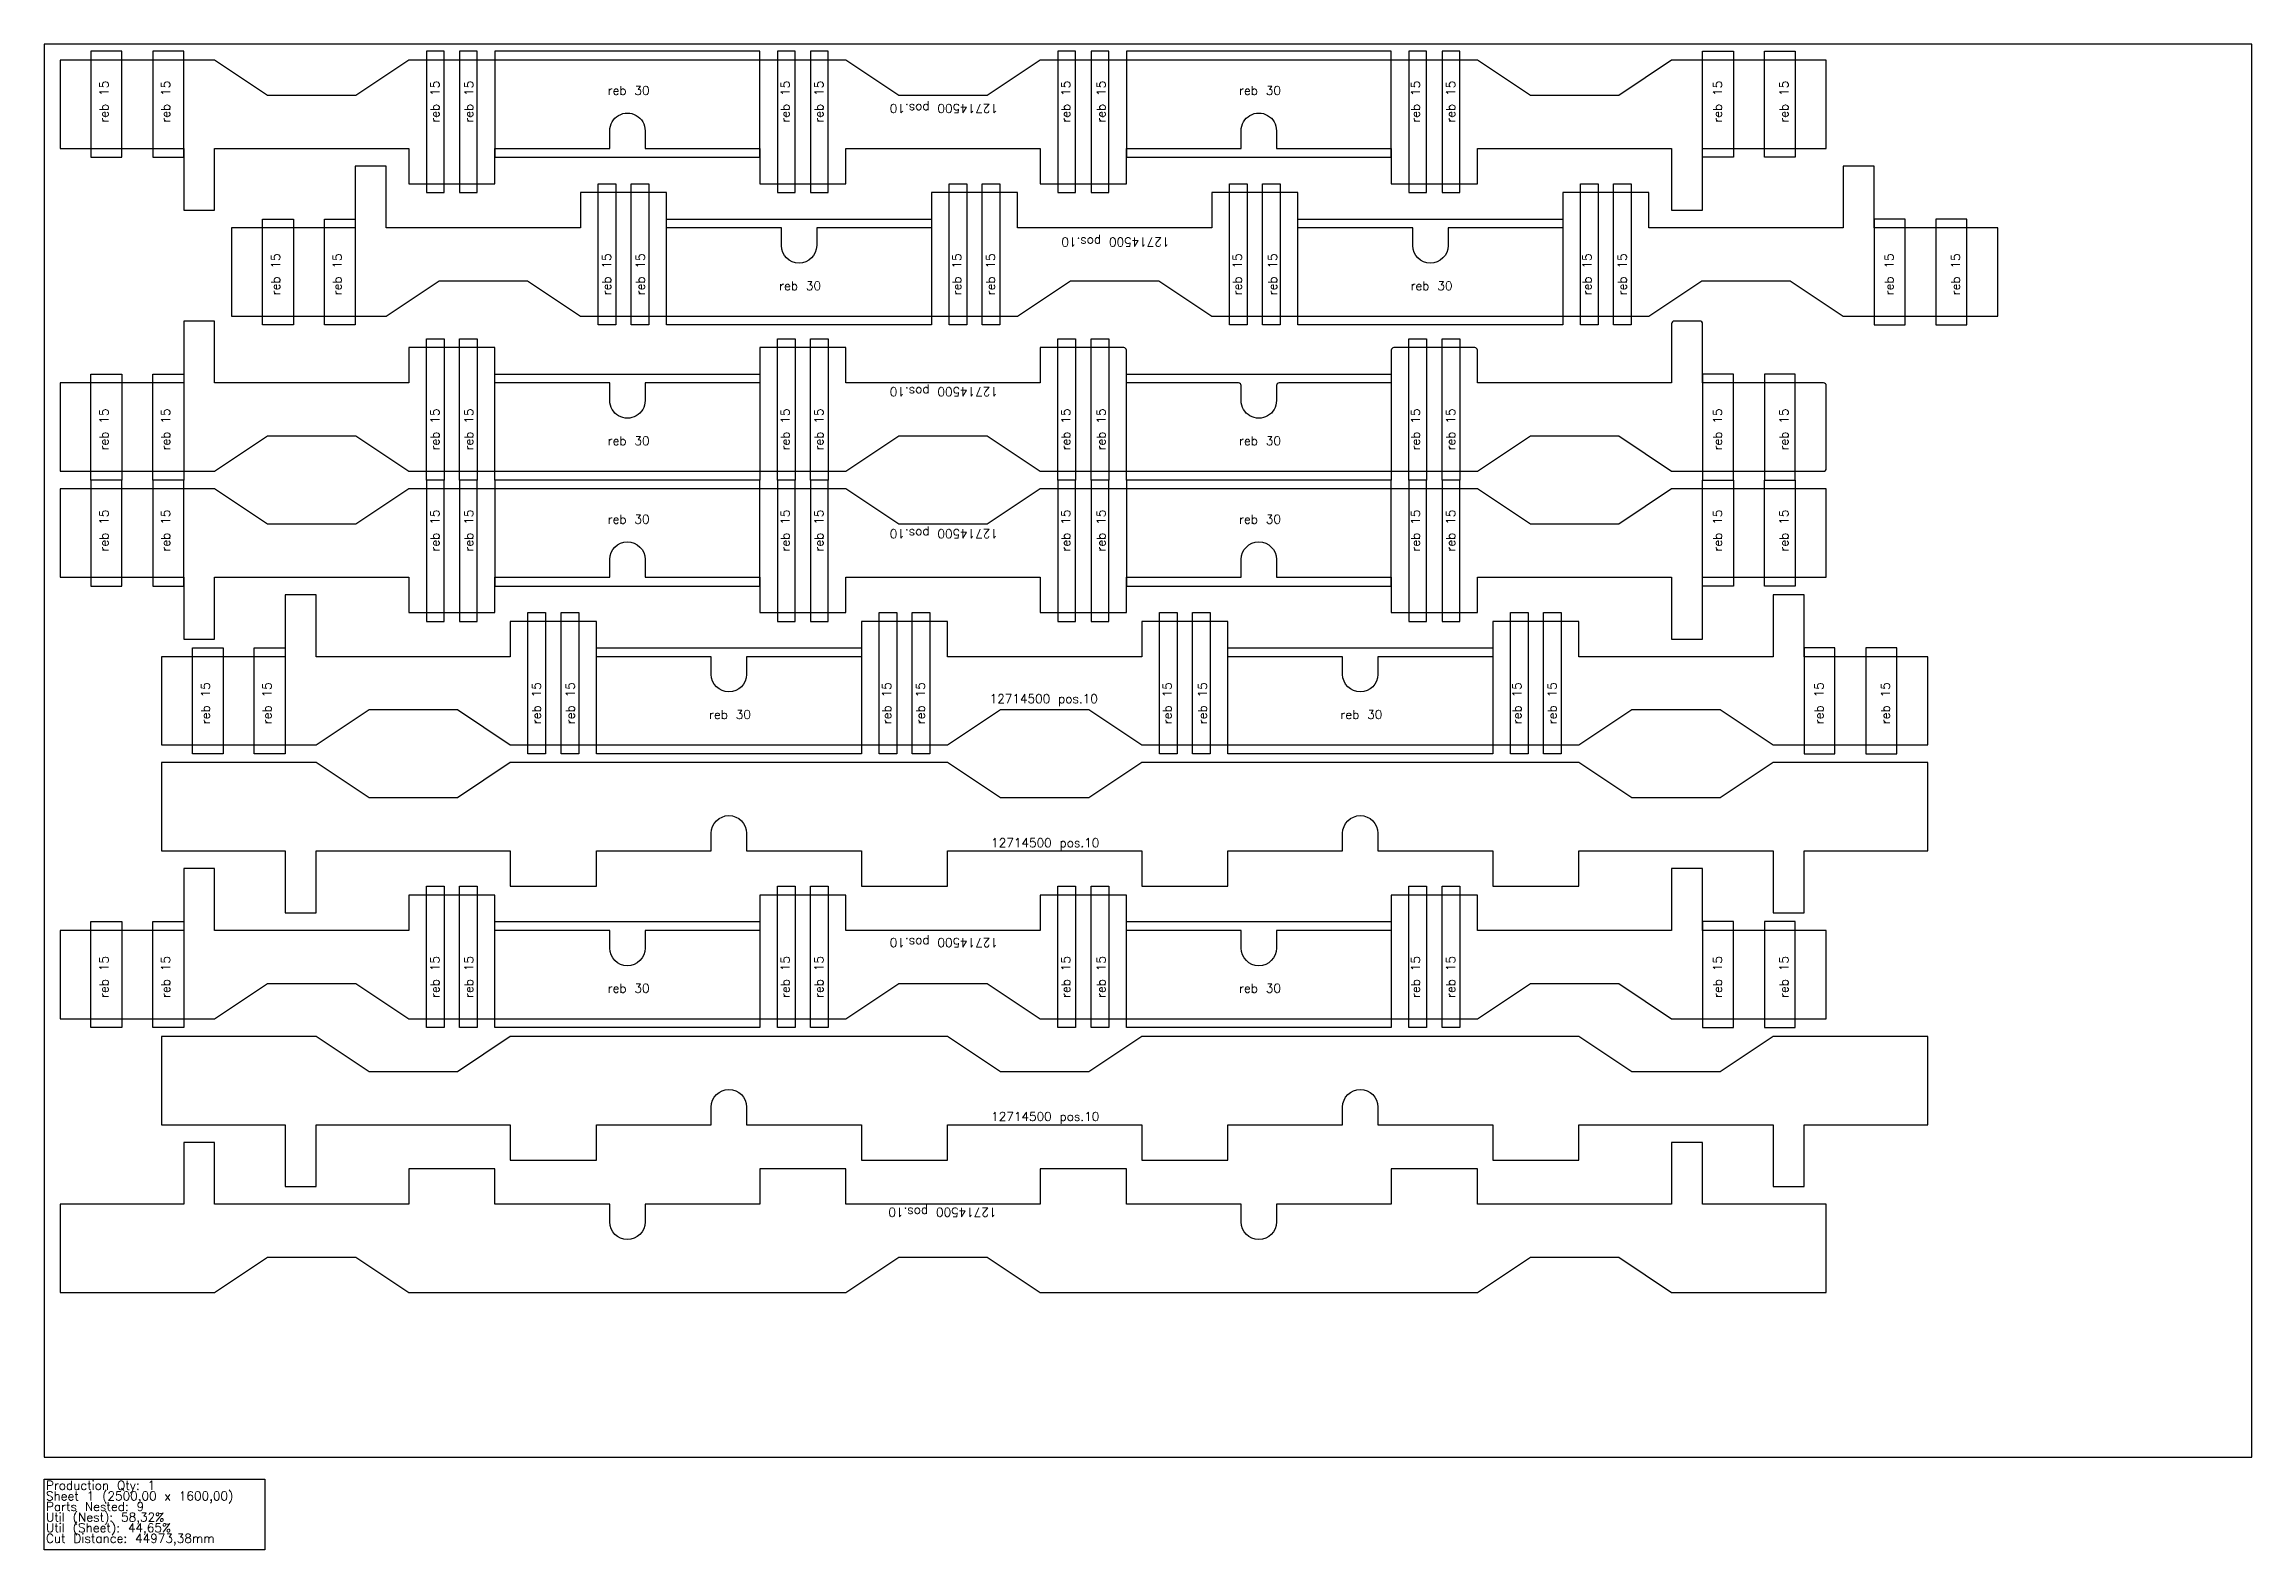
# Model space of a CAD drawing. Header units: millimetres. Extents: x 0 to 2500, y -105 to 1600.
import ezdxf

# ---------------------------------------------------------------- set-up
doc = ezdxf.new("R2010")
doc.units = ezdxf.units.MM
for name, color, linetype in [('12714500', 7, 'Continuous'), ('Rebaixo', 6, 'Continuous'), ('sheet', 24, 'Continuous'), ('Stats', 7, 'Continuous'), ('Texto', 7, 'Continuous')]:
    doc.layers.add(name, color=color, linetype=linetype)
doc.styles.get("Standard").update_dxf_attribs({"font": 'txt.shx'})

msp = doc.modelspace()

# ---------------------------------------------------------------- linework, layer by layer
at = {"layer": '12714500', "color": 3}
for points in [[(1878, 1412), (1878, 1482), (2018, 1482), (2018, 1582), (1843, 1582), (1783, 1542), (1683, 1542), (1623, 1582), (1128, 1582), (1068, 1542), (968, 1542), (908, 1582), (413, 1582), (353, 1542), (253, 1542), (193, 1582), (18, 1582), (18, 1482), (158, 1482), (158, 1412), (193, 1412), (193, 1482), (413, 1482), (413, 1442), (510.5, 1442), (510.5, 1482), (640.5, 1482), (640.5, 1502, -1.000001), (680.5, 1502), (680.5, 1482), (810.5, 1482), (810.5, 1442), (908, 1442), (908, 1482), (1128, 1482), (1128, 1442), (1225.5, 1442), (1225.5, 1482), (1355.5, 1482), (1355.5, 1502, -1.000001), (1395.5, 1502), (1395.5, 1482), (1525.5, 1482), (1525.5, 1442), (1623, 1442), (1623, 1482), (1843, 1482), (1843, 1412)], [(2072.3, 1462), (2037.3, 1462), (2037.3, 1392), (1817.3, 1392), (1817.3, 1432), (1719.8, 1432), (1719.8, 1392), (1589.8, 1392), (1589.8, 1372, -1), (1549.8, 1372), (1549.8, 1392), (1419.8, 1392), (1419.8, 1432), (1322.3, 1432), (1322.3, 1392), (1102.3, 1392), (1102.3, 1432), (1004.8, 1432), (1004.8, 1392), (874.8, 1392), (874.8, 1372, -1), (834.8, 1372), (834.8, 1392), (704.8, 1392), (704.8, 1432), (607.3, 1432), (607.3, 1392), (387.3, 1392), (387.3, 1462), (352.3, 1462), (352.3, 1392), (212.3, 1392), (212.3, 1292), (387.3, 1292), (447.3, 1332), (547.3, 1332), (607.3, 1292), (1102.3, 1292), (1162.3, 1332), (1262.3, 1332), (1322.3, 1292), (1817.3, 1292), (1877.3, 1332), (1977.3, 1332), (2037.3, 1292), (2212.3, 1292), (2212.3, 1392), (2072.3, 1392)], [(1878, 1283.4, 0.414214), (1875, 1286.4), (1846, 1286.4, 0.414214), (1843, 1283.4), (1843, 1216.4), (1623, 1216.4), (1623, 1253.4, 0.414214), (1620, 1256.4), (1528.5, 1256.4, 0.414214), (1525.5, 1253.4), (1525.5, 1216.4), (1398.5, 1216.4, 0.414214), (1395.5, 1213.4), (1395.5, 1196.4, -1.000001), (1355.5, 1196.4), (1355.5, 1213.4, 0.414214), (1352.5, 1216.4), (1225.5, 1216.4), (1225.5, 1253.4, 0.414214), (1222.5, 1256.4), (1128, 1256.4), (1128, 1216.4), (908, 1216.4), (908, 1256.4), (810.5, 1256.4), (810.5, 1216.4), (680.5, 1216.4), (680.5, 1196.4, -1.000001), (640.5, 1196.4), (640.5, 1216.4), (510.5, 1216.4), (510.5, 1256.4), (413, 1256.4), (413, 1216.4), (193, 1216.4), (193, 1286.4), (158, 1286.4), (158, 1216.4), (18, 1216.4), (18, 1116.4), (193, 1116.4), (253, 1156.4), (353, 1156.4), (413, 1116.4), (908, 1116.4), (968, 1156.4), (1068, 1156.4), (1128, 1116.4), (1623, 1116.4), (1683, 1156.4), (1783, 1156.4), (1843, 1116.4), (2015, 1116.4, 0.414214), (2018, 1119.4), (2018, 1213.4, 0.414214), (2015, 1216.4), (1878, 1216.4)], [(1878, 926.4), (1878, 996.4), (2018, 996.4), (2018, 1096.4), (1843, 1096.4), (1783, 1056.4), (1683, 1056.4), (1623, 1096.4), (1128, 1096.4), (1068, 1056.4), (968, 1056.4), (908, 1096.4), (413, 1096.4), (353, 1056.4), (253, 1056.4), (193, 1096.4), (18, 1096.4), (18, 996.4), (158, 996.4), (158, 926.4), (193, 926.4), (193, 996.4), (413, 996.4), (413, 956.4), (510.5, 956.4), (510.5, 996.4), (640.5, 996.4), (640.5, 1016.4, -0.999999), (680.5, 1016.4), (680.5, 996.4), (810.5, 996.4), (810.5, 956.4), (908, 956.4), (908, 996.4), (1128, 996.4), (1128, 956.4), (1225.5, 956.4), (1225.5, 996.4), (1355.5, 996.4), (1355.5, 1016.4, -0.999999), (1395.5, 1016.4), (1395.5, 996.4), (1525.5, 996.4), (1525.5, 956.4), (1623, 956.4), (1623, 996.4), (1843, 996.4), (1843, 926.4)], [(272.9, 976.4), (272.9, 906.4), (132.9, 906.4), (132.9, 806.4), (307.9, 806.4), (367.9, 846.4), (467.9, 846.4), (527.9, 806.4), (1022.9, 806.4), (1082.9, 846.4), (1182.9, 846.4), (1242.9, 806.4), (1737.9, 806.4), (1797.9, 846.4), (1897.9, 846.4), (1957.9, 806.4), (2132.9, 806.4), (2132.9, 906.4), (1992.9, 906.4), (1992.9, 976.4), (1957.9, 976.4), (1957.9, 906.4), (1737.9, 906.4), (1737.9, 946.4), (1640.4, 946.4), (1640.4, 906.4), (1510.4, 906.4), (1510.4, 886.4, -0.999999), (1470.4, 886.4), (1470.4, 906.4), (1340.4, 906.4), (1340.4, 946.4), (1242.9, 946.4), (1242.9, 906.4), (1022.9, 906.4), (1022.9, 946.4), (925.4, 946.4), (925.4, 906.4), (795.4, 906.4), (795.4, 886.4, -0.999999), (755.4, 886.4), (755.4, 906.4), (625.4, 906.4), (625.4, 946.4), (527.9, 946.4), (527.9, 906.4), (307.9, 906.4), (307.9, 976.4)], [(1878, 666.4), (1843, 666.4), (1843, 596.4), (1623, 596.4), (1623, 636.4), (1525.5, 636.4), (1525.5, 596.4), (1395.5, 596.4), (1395.5, 576.4, -1), (1355.5, 576.4), (1355.5, 596.4), (1225.5, 596.4), (1225.5, 636.4), (1128, 636.4), (1128, 596.4), (908, 596.4), (908, 636.4), (810.5, 636.4), (810.5, 596.4), (680.5, 596.4), (680.5, 576.4, -1), (640.5, 576.4), (640.5, 596.4), (510.5, 596.4), (510.5, 636.4), (413, 636.4), (413, 596.4), (193, 596.4), (193, 666.4), (158, 666.4), (158, 596.4), (18, 596.4), (18, 496.4), (193, 496.4), (253, 536.4), (353, 536.4), (413, 496.4), (908, 496.4), (968, 536.4), (1068, 536.4), (1128, 496.4), (1623, 496.4), (1683, 536.4), (1783, 536.4), (1843, 496.4), (2018, 496.4), (2018, 596.4), (1878, 596.4)]]:
    msp.add_lwpolyline(points, format="xyb", close=True, dxfattribs=at)
at = {"layer": '12714500', "color": 7}
for points in [[(272.9, 616.4), (307.9, 616.4), (307.9, 686.4), (527.9, 686.4), (527.9, 646.4), (625.4, 646.4), (625.4, 686.4), (755.4, 686.4), (755.4, 706.4, -0.999999), (795.4, 706.4), (795.4, 686.4), (925.4, 686.4), (925.4, 646.4), (1022.9, 646.4), (1022.9, 686.4), (1242.9, 686.4), (1242.9, 646.4), (1340.4, 646.4), (1340.4, 686.4), (1470.4, 686.4), (1470.4, 706.4, -0.999999), (1510.4, 706.4), (1510.4, 686.4), (1640.4, 686.4), (1640.4, 646.4), (1737.9, 646.4), (1737.9, 686.4), (1957.9, 686.4), (1957.9, 616.4), (1992.9, 616.4), (1992.9, 686.4), (2132.9, 686.4), (2132.9, 786.4), (1957.9, 786.4), (1897.9, 746.4), (1797.9, 746.4), (1737.9, 786.4), (1242.9, 786.4), (1182.9, 746.4), (1082.9, 746.4), (1022.9, 786.4), (527.9, 786.4), (467.9, 746.4), (367.9, 746.4), (307.9, 786.4), (132.9, 786.4), (132.9, 686.4), (272.9, 686.4)], [(272.9, 306.4), (307.9, 306.4), (307.9, 376.4), (527.9, 376.4), (527.9, 336.4), (625.4, 336.4), (625.4, 376.4), (755.4, 376.4), (755.4, 396.4, -0.999999), (795.4, 396.4), (795.4, 376.4), (925.4, 376.4), (925.4, 336.4), (1022.9, 336.4), (1022.9, 376.4), (1242.9, 376.4), (1242.9, 336.4), (1340.4, 336.4), (1340.4, 376.4), (1470.4, 376.4), (1470.4, 396.4, -0.999999), (1510.4, 396.4), (1510.4, 376.4), (1640.4, 376.4), (1640.4, 336.4), (1737.9, 336.4), (1737.9, 376.4), (1957.9, 376.4), (1957.9, 306.4), (1992.9, 306.4), (1992.9, 376.4), (2132.9, 376.4), (2132.9, 476.4), (1957.9, 476.4), (1897.9, 436.4), (1797.9, 436.4), (1737.9, 476.4), (1242.9, 476.4), (1182.9, 436.4), (1082.9, 436.4), (1022.9, 476.4), (527.9, 476.4), (467.9, 436.4), (367.9, 436.4), (307.9, 476.4), (132.9, 476.4), (132.9, 376.4), (272.9, 376.4)], [(1878, 356.4), (1843, 356.4), (1843, 286.4), (1623, 286.4), (1623, 326.4), (1525.5, 326.4), (1525.5, 286.4), (1395.5, 286.4), (1395.5, 266.4, -0.999999), (1355.5, 266.4), (1355.5, 286.4), (1225.5, 286.4), (1225.5, 326.4), (1128, 326.4), (1128, 286.4), (908, 286.4), (908, 326.4), (810.5, 326.4), (810.5, 286.4), (680.5, 286.4), (680.5, 266.4, -0.999999), (640.5, 266.4), (640.5, 286.4), (510.5, 286.4), (510.5, 326.4), (413, 326.4), (413, 286.4), (193, 286.4), (193, 356.4), (158, 356.4), (158, 286.4), (18, 286.4), (18, 186.4), (193, 186.4), (253, 226.4), (353, 226.4), (413, 186.4), (908, 186.4), (968, 226.4), (1068, 226.4), (1128, 186.4), (1623, 186.4), (1683, 226.4), (1783, 226.4), (1843, 186.4), (2018, 186.4), (2018, 286.4), (1878, 286.4)]]:
    msp.add_lwpolyline(points, format="xyb", close=True, dxfattribs=at)
at = {"layer": 'Rebaixo'}
for points in [[(53, 1472), (88, 1472), (88, 1592), (53, 1592)], [(453, 1592), (433, 1592), (433, 1432), (453, 1432)], [(470.5, 1432), (490.5, 1432), (490.5, 1592), (470.5, 1592)], [(510.5, 1472), (810.5, 1472), (810.5, 1592), (510.5, 1592)], [(850.5, 1592), (830.5, 1592), (830.5, 1432), (850.5, 1432)], [(888, 1592), (868, 1592), (868, 1432), (888, 1432)], [(1148, 1432), (1168, 1432), (1168, 1592), (1148, 1592)], [(1185.5, 1432), (1205.5, 1432), (1205.5, 1592), (1185.5, 1592)], [(1225.5, 1472), (1525.5, 1472), (1525.5, 1592), (1225.5, 1592)], [(1565.5, 1592), (1545.5, 1592), (1545.5, 1432), (1565.5, 1432)], [(1583, 1432), (1603, 1432), (1603, 1592), (1583, 1592)], [(1913, 1472), (1878, 1472), (1878, 1592), (1913, 1592)], [(1948, 1592), (1983, 1592), (1983, 1472), (1948, 1472)], [(647.3, 1282), (627.3, 1282), (627.3, 1442), (647.3, 1442)], [(664.8, 1442), (684.8, 1442), (684.8, 1282), (664.8, 1282)], [(1044.8, 1282), (1024.8, 1282), (1024.8, 1442), (1044.8, 1442)], [(1082.3, 1282), (1062.3, 1282), (1062.3, 1442), (1082.3, 1442)], [(1342.3, 1442), (1362.3, 1442), (1362.3, 1282), (1342.3, 1282)], [(1379.8, 1442), (1399.8, 1442), (1399.8, 1282), (1379.8, 1282)], [(1759.8, 1282), (1739.8, 1282), (1739.8, 1442), (1759.8, 1442)], [(1777.3, 1442), (1797.3, 1442), (1797.3, 1282), (1777.3, 1282)], [(247.3, 1402), (282.3, 1402), (282.3, 1282), (247.3, 1282)], [(704.8, 1402), (1004.8, 1402), (1004.8, 1282), (704.8, 1282)], [(1419.8, 1402), (1719.8, 1402), (1719.8, 1282), (1419.8, 1282)], [(2107.3, 1402), (2072.3, 1402), (2072.3, 1282), (2107.3, 1282)], [(2142.3, 1282), (2177.3, 1282), (2177.3, 1402), (2142.3, 1402)], [(453, 1106.4), (433, 1106.4), (433, 1266.4), (453, 1266.4)], [(470.5, 1266.4), (490.5, 1266.4), (490.5, 1106.4), (470.5, 1106.4)], [(850.5, 1106.4), (830.5, 1106.4), (830.5, 1266.4), (850.5, 1266.4)], [(888, 1106.4), (868, 1106.4), (868, 1266.4), (888, 1266.4)], [(1148, 1266.4), (1168, 1266.4), (1168, 1106.4), (1148, 1106.4)], [(1185.5, 1266.4), (1205.5, 1266.4), (1205.5, 1106.4), (1185.5, 1106.4)], [(1565.5, 1106.4), (1545.5, 1106.4), (1545.5, 1266.4), (1565.5, 1266.4)], [(1583, 1266.4), (1603, 1266.4), (1603, 1106.4), (1583, 1106.4)], [(53, 1226.4), (88, 1226.4), (88, 1106.4), (53, 1106.4)], [(510.5, 1226.4), (810.5, 1226.4), (810.5, 1106.4), (510.5, 1106.4)], [(1225.5, 1226.4), (1525.5, 1226.4), (1525.5, 1106.4), (1225.5, 1106.4)], [(1913, 1226.4), (1878, 1226.4), (1878, 1106.4), (1913, 1106.4)], [(1948, 1106.4), (1983, 1106.4), (1983, 1226.4), (1948, 1226.4)], [(53, 986.4), (88, 986.4), (88, 1106.4), (53, 1106.4)], [(453, 1106.4), (433, 1106.4), (433, 946.4), (453, 946.4)], [(470.5, 946.4), (490.5, 946.4), (490.5, 1106.4), (470.5, 1106.4)], [(510.5, 986.4), (810.5, 986.4), (810.5, 1106.4), (510.5, 1106.4)], [(850.5, 1106.4), (830.5, 1106.4), (830.5, 946.4), (850.5, 946.4)], [(888, 1106.4), (868, 1106.4), (868, 946.4), (888, 946.4)], [(1148, 946.4), (1168, 946.4), (1168, 1106.4), (1148, 1106.4)], [(1185.5, 946.4), (1205.5, 946.4), (1205.5, 1106.4), (1185.5, 1106.4)], [(1225.5, 986.4), (1525.5, 986.4), (1525.5, 1106.4), (1225.5, 1106.4)], [(1565.5, 1106.4), (1545.5, 1106.4), (1545.5, 946.4), (1565.5, 946.4)], [(1583, 946.4), (1603, 946.4), (1603, 1106.4), (1583, 1106.4)], [(1913, 986.4), (1878, 986.4), (1878, 1106.4), (1913, 1106.4)], [(1948, 1106.4), (1983, 1106.4), (1983, 986.4), (1948, 986.4)], [(567.9, 796.4), (547.9, 796.4), (547.9, 956.4), (567.9, 956.4)], [(585.4, 956.4), (605.4, 956.4), (605.4, 796.4), (585.4, 796.4)], [(965.4, 796.4), (945.4, 796.4), (945.4, 956.4), (965.4, 956.4)], [(1002.9, 796.4), (982.9, 796.4), (982.9, 956.4), (1002.9, 956.4)], [(1262.9, 956.4), (1282.9, 956.4), (1282.9, 796.4), (1262.9, 796.4)], [(1300.4, 956.4), (1320.4, 956.4), (1320.4, 796.4), (1300.4, 796.4)], [(1680.4, 796.4), (1660.4, 796.4), (1660.4, 956.4), (1680.4, 956.4)], [(1697.9, 956.4), (1717.9, 956.4), (1717.9, 796.4), (1697.9, 796.4)], [(167.9, 916.4), (202.9, 916.4), (202.9, 796.4), (167.9, 796.4)], [(625.4, 916.4), (925.4, 916.4), (925.4, 796.4), (625.4, 796.4)], [(1340.4, 916.4), (1640.4, 916.4), (1640.4, 796.4), (1340.4, 796.4)], [(2027.9, 916.4), (1992.9, 916.4), (1992.9, 796.4), (2027.9, 796.4)], [(2062.9, 796.4), (2097.9, 796.4), (2097.9, 916.4), (2062.9, 916.4)], [(453, 486.4), (433, 486.4), (433, 646.4), (453, 646.4)], [(470.5, 646.4), (490.5, 646.4), (490.5, 486.4), (470.5, 486.4)], [(850.5, 486.4), (830.5, 486.4), (830.5, 646.4), (850.5, 646.4)], [(888, 486.4), (868, 486.4), (868, 646.4), (888, 646.4)], [(1148, 646.4), (1168, 646.4), (1168, 486.4), (1148, 486.4)], [(1185.5, 646.4), (1205.5, 646.4), (1205.5, 486.4), (1185.5, 486.4)], [(1565.5, 486.4), (1545.5, 486.4), (1545.5, 646.4), (1565.5, 646.4)], [(1583, 646.4), (1603, 646.4), (1603, 486.4), (1583, 486.4)], [(53, 606.4), (88, 606.4), (88, 486.4), (53, 486.4)], [(510.5, 606.4), (810.5, 606.4), (810.5, 486.4), (510.5, 486.4)], [(1225.5, 606.4), (1525.5, 606.4), (1525.5, 486.4), (1225.5, 486.4)], [(1913, 606.4), (1878, 606.4), (1878, 486.4), (1913, 486.4)], [(1948, 486.4), (1983, 486.4), (1983, 606.4), (1948, 606.4)]]:
    msp.add_lwpolyline(points, close=True, dxfattribs=at)
for points in [[(158, 1582), (158, 1592), (123, 1592), (123, 1472), (158, 1472), (158, 1582)], [(352.3, 1292), (352.3, 1282), (317.3, 1282), (317.3, 1402), (352.3, 1402), (352.3, 1292)], [(158, 1116.4), (158, 1106.4), (123, 1106.4), (123, 1226.4), (158, 1226.4), (158, 1116.4)], [(158, 1096.4), (158, 1106.4), (123, 1106.4), (123, 986.4), (158, 986.4), (158, 1096.4)], [(272.9, 806.4), (272.9, 796.4), (237.9, 796.4), (237.9, 916.4), (272.9, 916.4), (272.9, 806.4)], [(158, 496.4), (158, 486.4), (123, 486.4), (123, 606.4), (158, 606.4), (158, 496.4)]]:
    msp.add_lwpolyline(points, dxfattribs=at)
at = {"layer": 'sheet', "color": 7}
msp.add_lwpolyline([(0, 0), (2500, 0), (2500, 1600), (0, 1600)], close=True, dxfattribs=at)
at = {"layer": 'Stats', "color": 151}
msp.add_lwpolyline([(0, -25), (250, -25), (250, -105), (0, -105), (0, -25)], close=True, dxfattribs=at)

# ---------------------------------------------------------------- texts
at = {"layer": 'Rebaixo', "char_height": 10, "rotation": 90}
for insert, attachment_point in [((62.8, 1511), 1), ((132.6, 1511), 1), ((437.6, 1511), 1), ((475.9, 1511), 1), ((834.2, 1511), 1), ((872.4, 1511), 1), ((1151.9, 1511), 1), ((1191.9, 1511), 1), ((1547.9, 1511), 1), ((1587.8, 1511), 1), ((1890, 1511), 1), ((1965.2, 1511), 1), ((257.1, 1363), 3), ((326.9, 1363), 3), ((631.9, 1363), 3), ((670.2, 1363), 3), ((1028.5, 1363), 3), ((1066.7, 1363), 3), ((1346.2, 1363), 3), ((1386.1, 1363), 3), ((1742.2, 1363), 3), ((1782.1, 1363), 3), ((2084.3, 1363), 3), ((2159.5, 1363), 3), ((62.8, 1187.4), 3), ((132.6, 1187.4), 3), ((437.6, 1187.4), 3), ((475.9, 1187.4), 3), ((834.2, 1187.4), 3), ((872.4, 1187.4), 3), ((1151.9, 1187.4), 3), ((1191.9, 1187.4), 3), ((1547.9, 1187.4), 3), ((1587.8, 1187.4), 3), ((1890, 1187.4), 3), ((1965.2, 1187.4), 3), ((62.8, 1025.4), 1), ((132.6, 1025.4), 1), ((437.6, 1025.4), 1), ((475.9, 1025.4), 1), ((834.2, 1025.4), 1), ((872.4, 1025.4), 1), ((1151.9, 1025.4), 1), ((1191.9, 1025.4), 1), ((1547.9, 1025.4), 1), ((1587.8, 1025.4), 1), ((1890, 1025.4), 1), ((1965.2, 1025.4), 1), ((177.7, 877.4), 3), ((247.4, 877.4), 3), ((552.5, 877.4), 3), ((590.8, 877.4), 3), ((949.1, 877.4), 3), ((987.3, 877.4), 3), ((1266.8, 877.4), 3), ((1306.7, 877.4), 3), ((1662.8, 877.4), 3), ((1702.7, 877.4), 3), ((2004.9, 877.4), 3), ((2080.1, 877.4), 3), ((62.8, 567.4), 3), ((132.6, 567.4), 3), ((437.6, 567.4), 3), ((475.9, 567.4), 3), ((834.2, 567.4), 3), ((872.4, 567.4), 3), ((1151.9, 567.4), 3), ((1191.9, 567.4), 3), ((1547.9, 567.4), 3), ((1587.8, 567.4), 3), ((1890, 567.4), 3), ((1965.2, 567.4), 3)]:
    msp.add_mtext_dynamic_manual_height_columns('reb 15', width=56.175, gutter_width=12.5, heights=[0], dxfattribs=dict(at, insert=insert, attachment_point=attachment_point))
at = {"layer": 'Rebaixo', "char_height": 10}
for insert, attachment_point in [((638.1, 1552.6), 1), ((1353.1, 1552.6), 1), ((832.3, 1321.4), 7), ((1547.3, 1321.4), 7), ((638.1, 1145.9), 7), ((1353.1, 1145.9), 7), ((638.1, 1067), 1), ((1353.1, 1067), 1), ((752.9, 835.9), 7), ((1467.9, 835.9), 7), ((638.1, 525.9), 7), ((1353.1, 525.9), 7)]:
    msp.add_mtext_dynamic_manual_height_columns('reb 30', width=56.175, gutter_width=12.5, heights=[0], dxfattribs=dict(at, insert=insert, attachment_point=attachment_point))
at = {"layer": 'Stats', "color": 60}
for s, p in [('Sheet 1 (2500,00 x 1600,00)', (2, -49)), ('Production Qty: 1', (2, -37)), ('Parts Nested: 9', (2, -61)), ('Util (Nest): 58,32%', (2, -73)), ('Util (Sheet): 44,65%', (2, -85)), ('Cut Distance: 44973,38mm', (2, -97))]:
    msp.add_text(s, height=10, dxfattribs=at).set_placement(p)
at = {"layer": 'Texto', "color": 3, "char_height": 10, "width": 178.166, "attachment_point": 1, "rotation": 180}
for insert in [(1080.1, 1522.1), (1274.4, 1370.9), (1080.1, 1201.4), (1080.1, 1040.6), (1080.1, 577.6), (1078.5, 272.2)]:
    msp.add_mtext('12714500 pos.10', dxfattribs=dict(at, insert=insert))
at = {"layer": 'Texto', "color": 3, "char_height": 10, "width": 178.166, "attachment_point": 1}
for insert in [(1070.7, 863.8), (1072.4, 700.7), (1072.4, 390.7)]:
    msp.add_mtext('12714500 pos.10', dxfattribs=dict(at, insert=insert))

doc.saveas('drawing.dxf')
